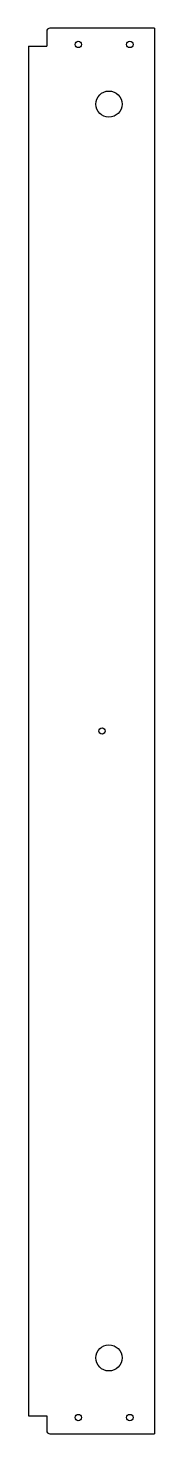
# Model space of a CAD drawing. Header units: millimetres. Extents: x 96 to 173, y -322 to 538.
import ezdxf

# ---------------------------------------------------------------- set-up
doc = ezdxf.new("R2010")
doc.units = ezdxf.units.MM

msp = doc.modelspace()

# ---------------------------------------------------------------- linework, layer by layer
at = {"color": 7, "linetype": 'Continuous', "lineweight": 25}
for p, q in [((107.41, 535.95), (107.41, 526.95)), ((173.2, 537.95), (109.41, 537.95)), ((173.2, 537.95), (173.2, -322.05)), ((96.35, 526.95), (96.35, -311.05)), ((96.35, 526.95), (107.41, 526.95)), ((96.35, -311.05), (107.41, -311.05)), ((107.41, -311.05), (107.41, -320.05)), ((109.41, -322.05), (173.2, -322.05))]:
    msp.add_line(p, q, dxfattribs=at)
for centre, radius in [((126.7, 527.95), 1.95), ((158.2, 527.95), 1.95), ((145.45, 491.45), 8), ((141.2, 107.95), 1.95), ((145.45, -275.55), 8), ((126.7, -312.05), 1.95), ((158.2, -312.05), 1.95)]:
    msp.add_circle(centre, radius, dxfattribs=at)
for centre, start, end in [((109.41, 535.95), 90, 180), ((109.41, -320.05), 180, 270)]:
    msp.add_arc(centre, 2, start, end, dxfattribs=at)

doc.saveas('drawing.dxf')
